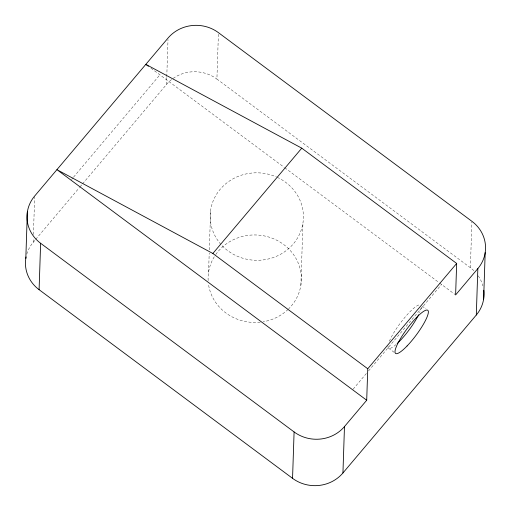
<?xml version="1.0" encoding="UTF-8"?>
<svg xmlns="http://www.w3.org/2000/svg" width="511" height="511" viewBox="0 0 511 511"><rect width="100%" height="100%" fill="white"/><g stroke="black" fill="none" stroke-linecap="round" stroke-linejoin="round"><path stroke-width="0.38" stroke-dasharray="2.56 1.92" d="M26.796 254.069A35.879 33.649 1.9 0 1 33.158 242.399L33.292 238.465M33.419 234.53L34.671 196.78M82.59 183.845L166.522 84.43L166.752 77.353M166.778 76.567L168.004 39.602M208.577 272.216L209.21 253.098M209.318 249.911L210.641 210.072M473.85 270.677A35.879 33.649 1.9 0 0 470.369 267.719L216.907 79.064L218.395 34.231M300.883 285.189L302.946 223.045M470.369 267.719L471.883 222.1M71.521 179.54L73.06 177.713M73.578 177.1L159.911 74.836M33.158 242.399L35.221 239.959M35.732 239.346L79.499 187.505M80.016 186.898L82.073 184.458M353.139 389.152L366.502 373.324M368.559 370.89L441.536 284.448M150.949 68.167L284.084 167.257M284.723 167.729L438.975 282.545M439.613 283.017L455.614 294.93M422.105 306.07L425.944 308.931M388.462 348.093L394.224 352.386M166.522 84.43A35.879 33.649 1.9 0 1 216.907 79.064M478.232 275.844A35.879 33.649 1.9 0 1 482.921 285.917M215.744 254.529A46.642 43.748 1.9 0 1 283.624 244.475A46.642 43.748 1.9 0 1 288.689 308.823M288.127 309.379A46.642 43.748 1.9 0 1 263.191 321.758M260.188 322.173A46.642 43.748 1.9 0 1 208.411 283.637M208.143 280.603A46.642 43.748 1.9 0 1 215.303 255.174M277.294 177.349A46.642 43.748 1.9 0 1 293.697 243.453A46.642 43.748 1.9 0 1 221.435 244.948M220.905 244.36A46.642 43.748 1.9 0 1 219.902 189.645A46.642 43.748 1.9 0 1 276.611 177.036M421.256 307.513A26.911 5.551 -53.3 0 1 419.62 312.655M396.038 344.561A26.911 5.551 -53.3 0 1 387.97 346.356M389.363 341.278A26.911 5.551 -53.3 0 1 405.319 316.846A26.911 5.551 -53.3 0 1 420.412 304.863"/><path stroke-width="0.77" d="M25.818 258.368L27.358 211.963M39.092 289.686L40.631 243.281A35.879 33.649 1.9 0 1 34.697 195.994L168.062 38.025A35.879 33.649 1.9 0 1 218.446 32.659L471.909 221.314A35.879 33.649 1.9 0 1 477.842 268.601L476.303 315.006L342.938 472.975A35.879 33.649 1.9 0 1 292.554 478.341L39.092 289.686A35.879 33.649 1.9 0 1 26.074 256.931M292.554 478.341L294.093 431.936L40.631 243.281M342.938 472.975L344.478 426.57L366.706 400.241L367.754 368.763L456.662 263.452L301.765 148.164L145.833 64.354L148.394 66.258M456.662 263.452L455.614 294.93L477.842 268.601M483.642 299.037L485.182 252.632M366.706 400.241L56.925 169.665L212.863 253.475L301.765 148.164M212.863 253.475L367.754 368.763M344.478 426.57A35.879 33.649 1.9 0 1 294.093 431.936M483.77 290.248A35.879 33.649 1.9 0 1 476.303 315.006M418.637 314.763A26.911 5.551 -53.3 0 1 397.13 343.584M407.069 345.973A26.911 5.551 -53.3 0 0 427.867 310.362A26.911 5.551 -53.3 0 0 400.113 339.215A26.911 5.551 -53.3 0 0 407.069 345.973"/></g></svg>
